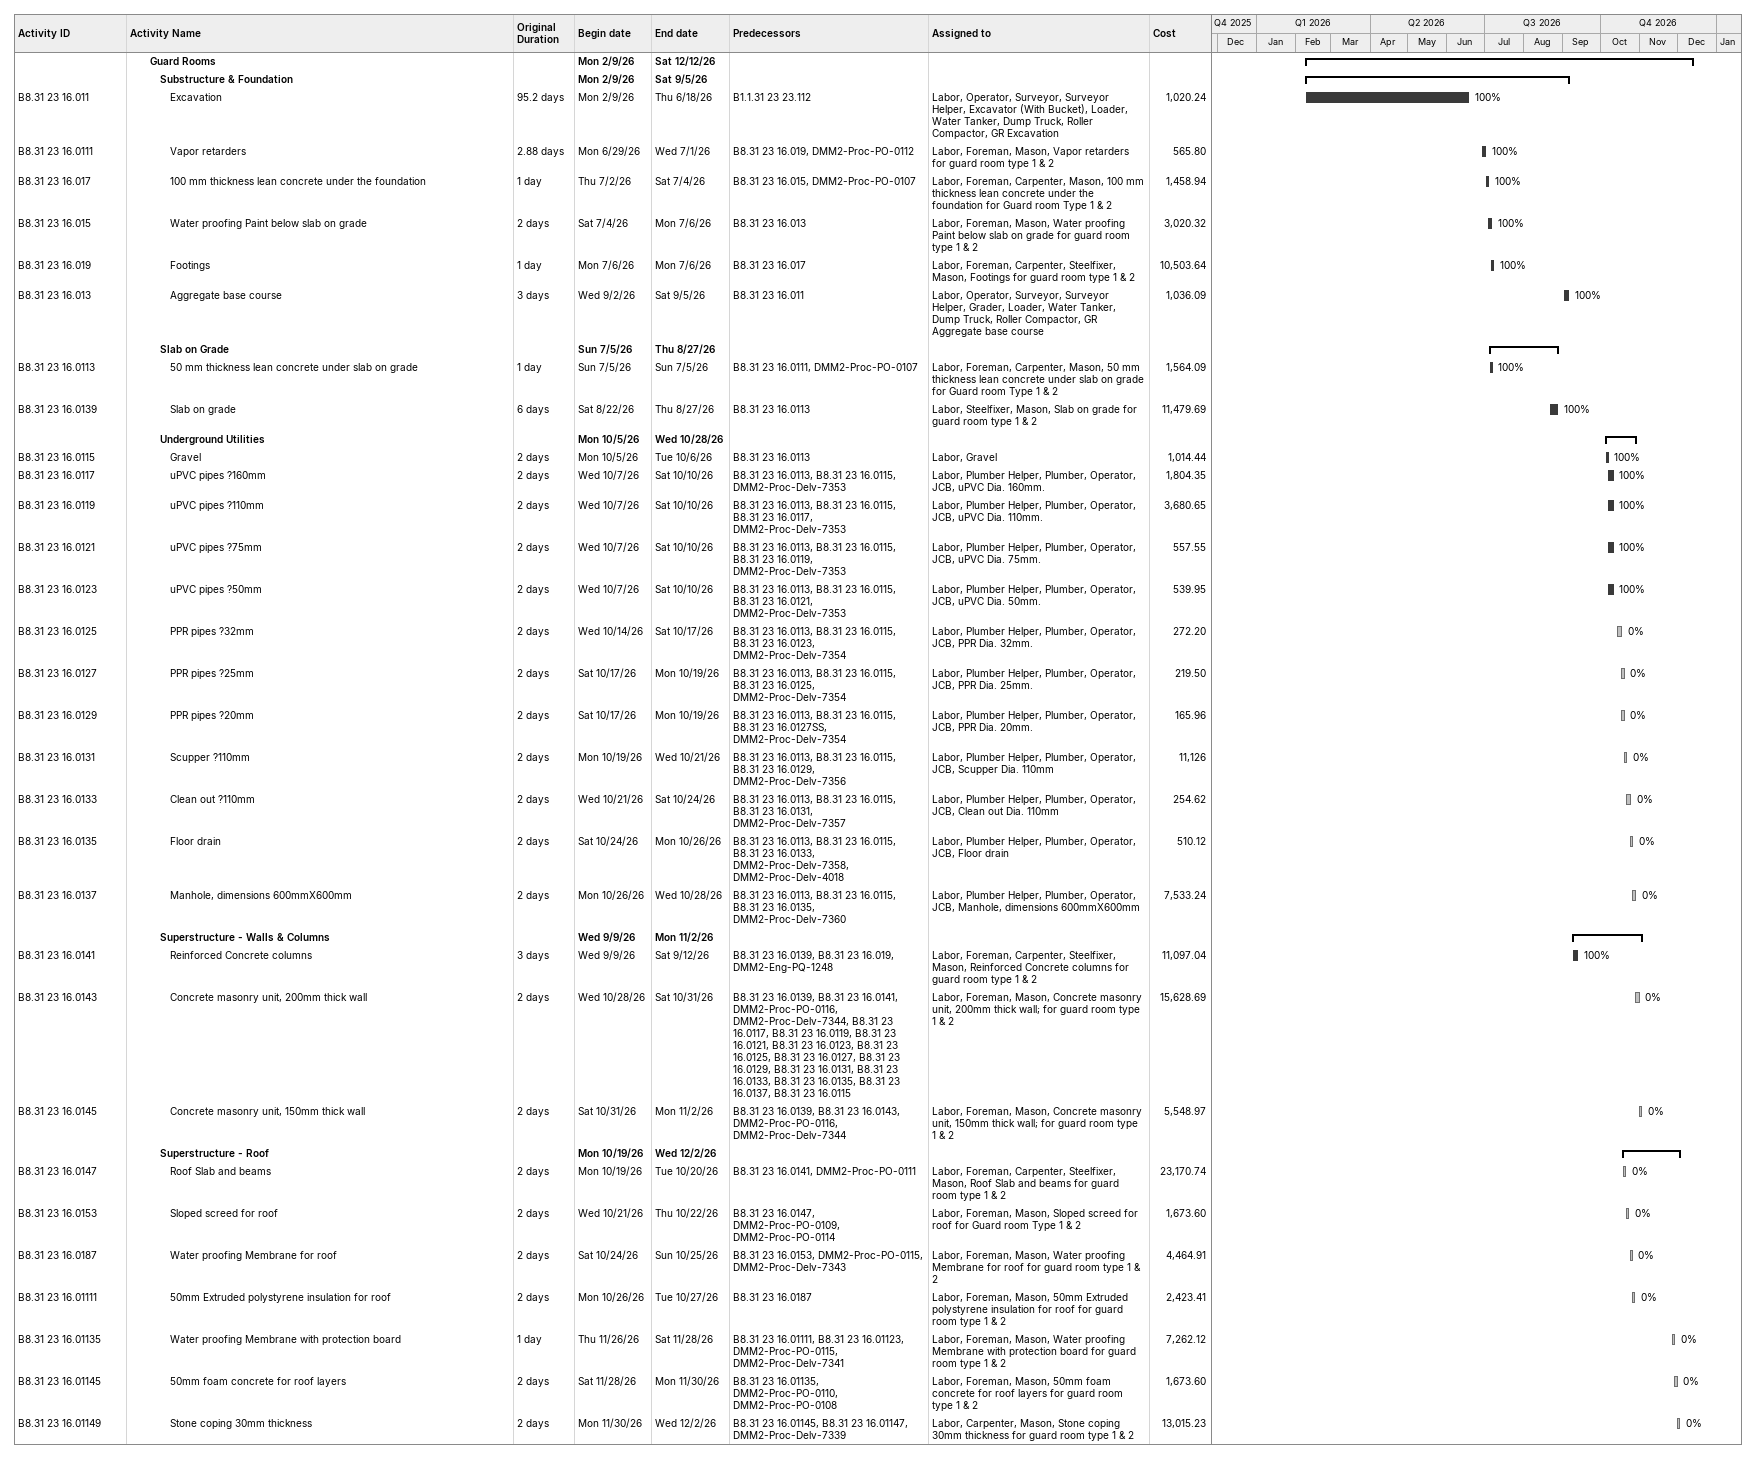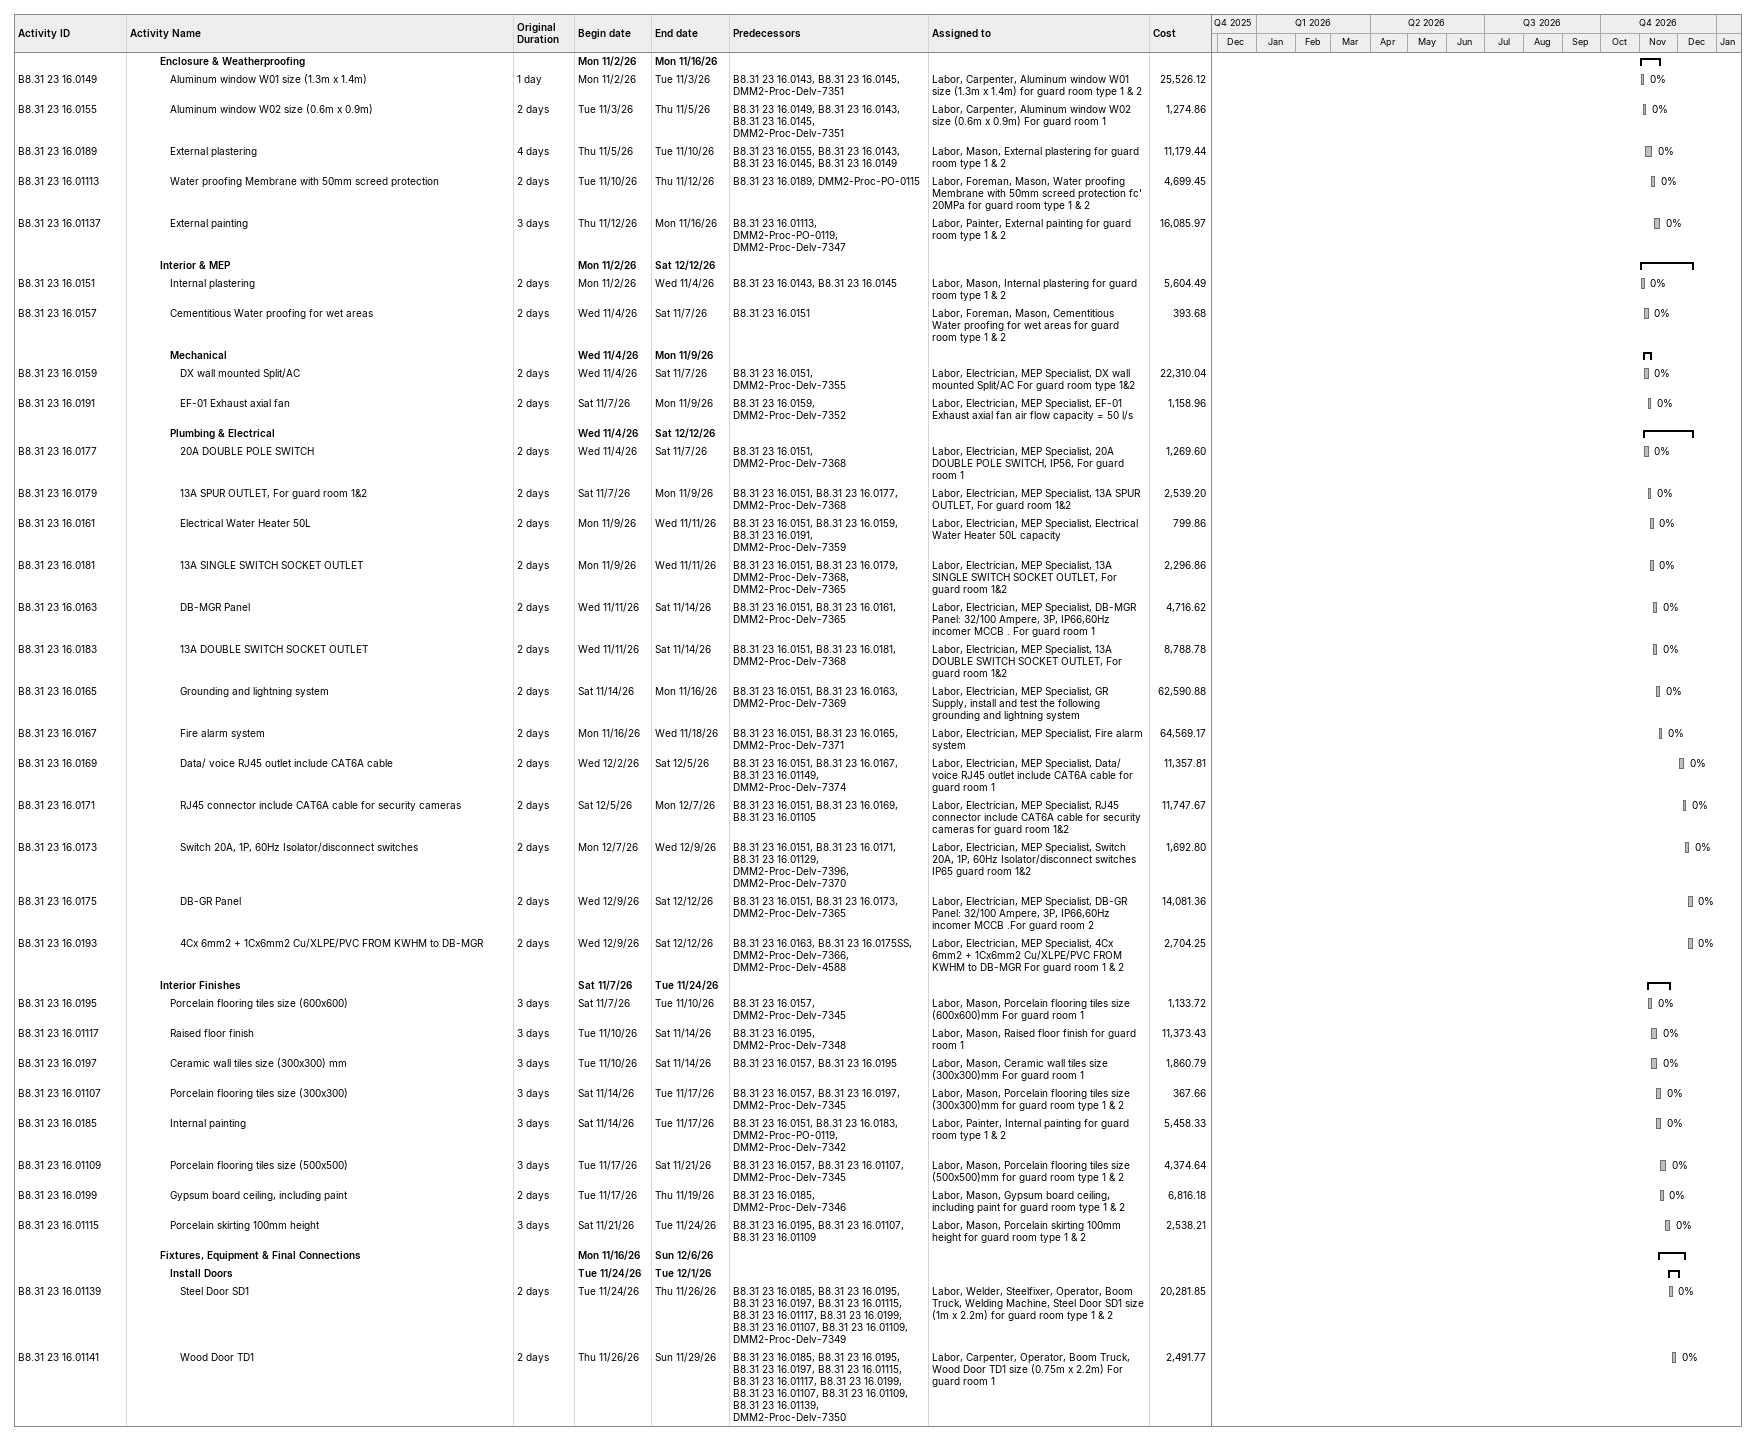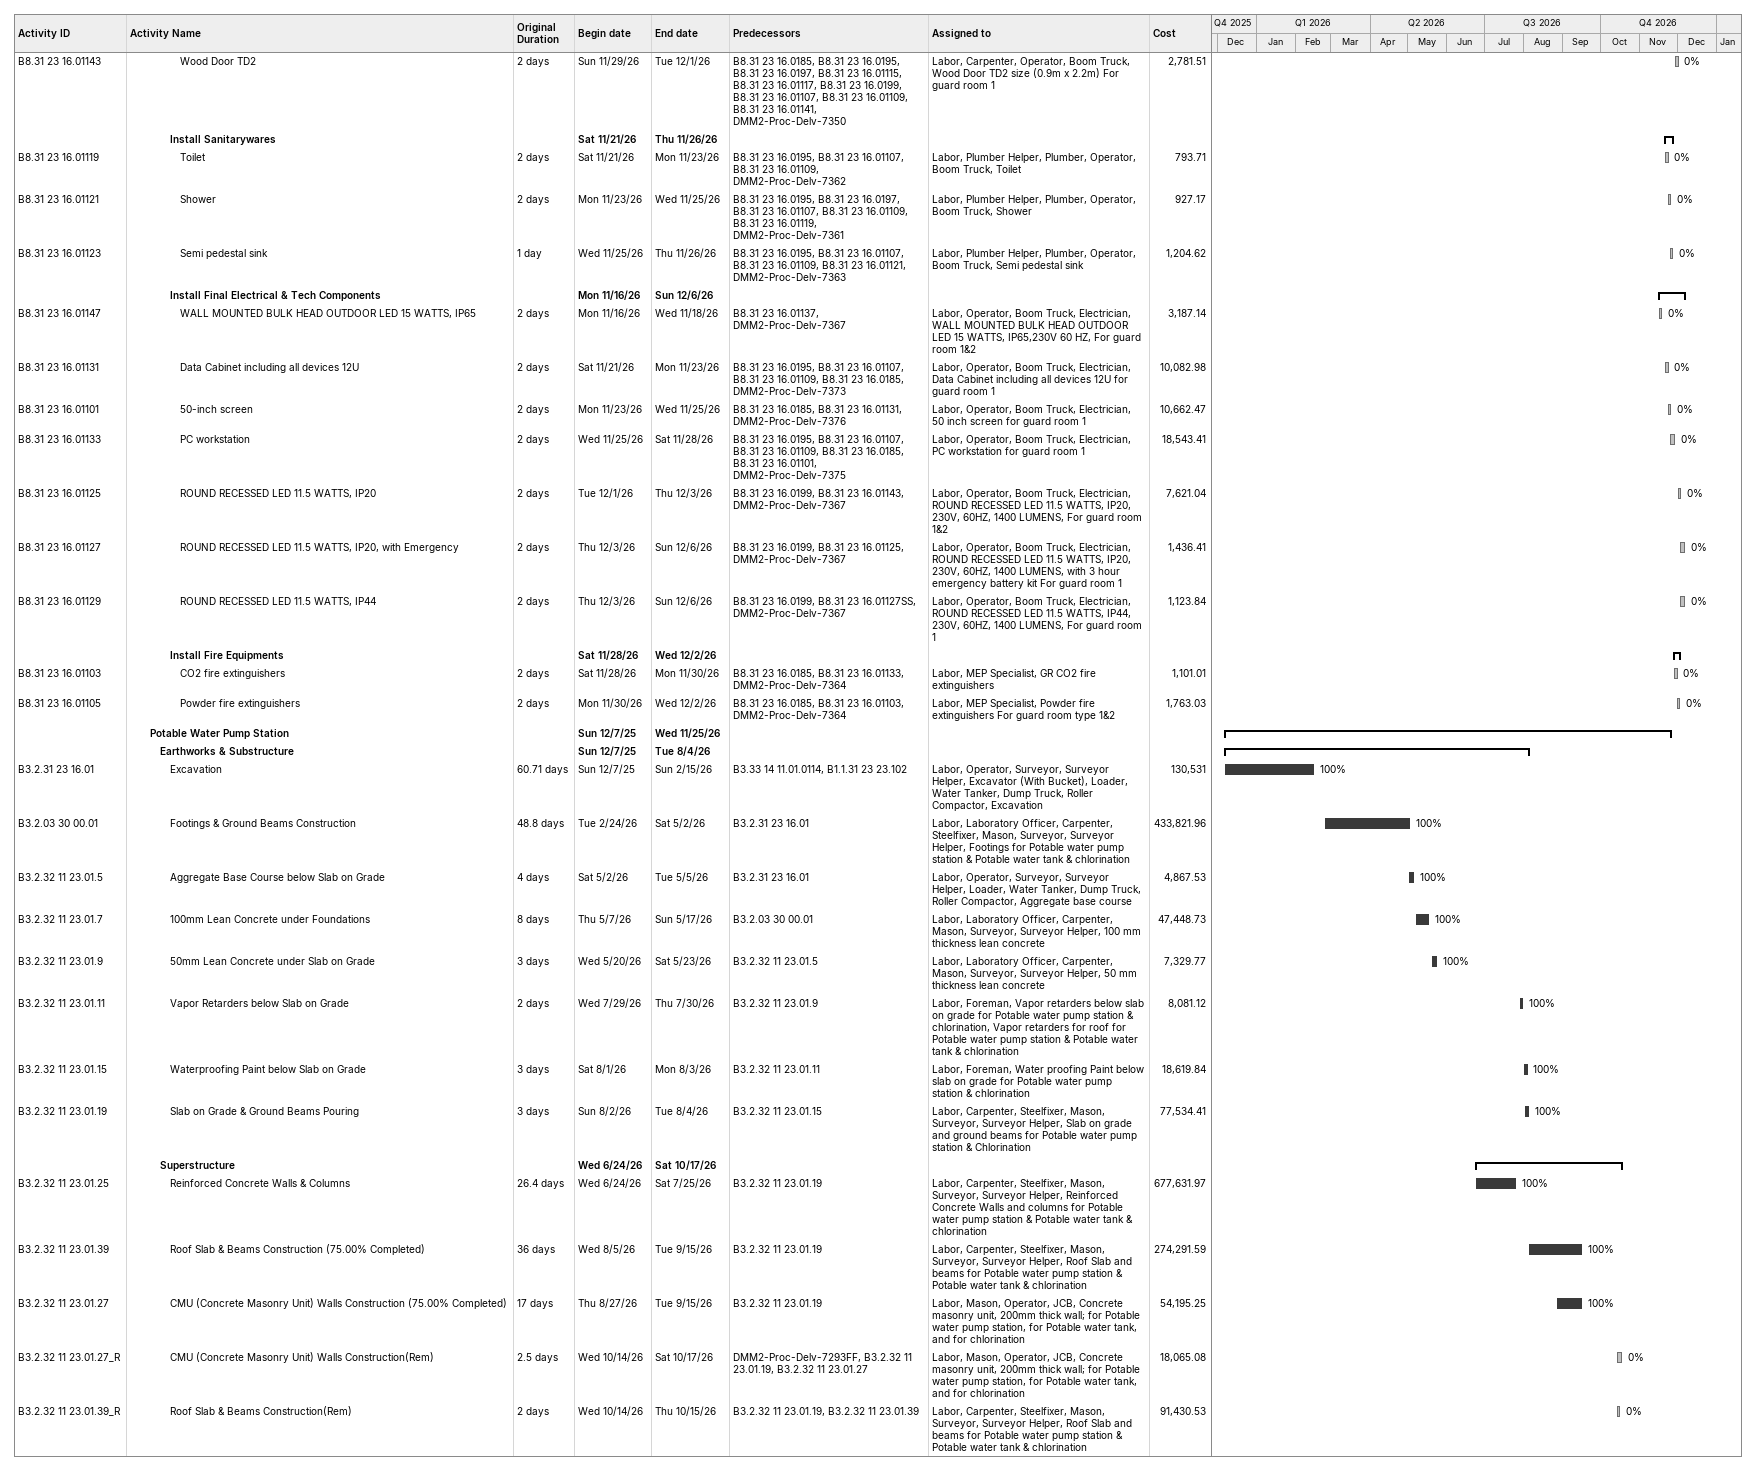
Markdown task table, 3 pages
| ID | Level | Task | Original duration | Start | Finish | Predecessors | Resources | % complete | Cost |
|---|---|---|---|---|---|---|---|---|---|
|  | 3 | **Guard Rooms** |  | 2026-02-09 | 2026-12-12 |  |  |  |  |
|  | 4 | **Substructure & Foundation** |  | 2026-02-09 | 2026-09-05 |  |  |  |  |
| B8.31 23 16.011 | 5 | Excavation | 95.2d | 2026-02-09 | 2026-06-18 | B1.1.31 23 23.112 | Labor, Operator, Surveyor, Surveyor Helper, Excavator (With Bucket), Loader, Water Tanker, Dump Truck, Roller Compactor, GR Excavation | 100 | 1020.24 |
| B8.31 23 16.0111 | 5 | Vapor retarders | 2.88d | 2026-06-29 | 2026-07-01 | B8.31 23 16.019, DMM2-Proc-PO-0112 | Labor, Foreman, Mason, Vapor retarders for guard room type 1 & 2 | 100 | 565.80 |
| B8.31 23 16.017 | 5 | 100 mm thickness lean concrete under the foundation | 1d | 2026-07-02 | 2026-07-04 | B8.31 23 16.015, DMM2-Proc-PO-0107 | Labor, Foreman, Carpenter, Mason, 100 mm thickness lean concrete under the foundation for Guard room Type 1 & 2 | 100 | 1458.94 |
| B8.31 23 16.015 | 5 | Water proofing Paint below slab on grade | 2d | 2026-07-04 | 2026-07-06 | B8.31 23 16.013 | Labor, Foreman, Mason, Water proofing Paint below slab on grade for guard room type 1 & 2 | 100 | 3020.32 |
| B8.31 23 16.019 | 5 | Footings | 1d | 2026-07-06 | 2026-07-06 | B8.31 23 16.017 | Labor, Foreman, Carpenter, Steelfixer, Mason, Footings for guard room type 1 & 2 | 100 | 10503.64 |
| B8.31 23 16.013 | 5 | Aggregate base course | 3d | 2026-09-02 | 2026-09-05 | B8.31 23 16.011 | Labor, Operator, Surveyor, Surveyor Helper, Grader, Loader, Water Tanker, Dump Truck, Roller Compactor, GR Aggregate base course | 100 | 1036.09 |
|  | 4 | **Slab on Grade** |  | 2026-07-05 | 2026-08-27 |  |  |  |  |
| B8.31 23 16.0113 | 5 | 50 mm thickness lean concrete under slab on grade | 1d | 2026-07-05 | 2026-07-05 | B8.31 23 16.0111, DMM2-Proc-PO-0107 | Labor, Foreman, Carpenter, Mason, 50 mm thickness lean concrete under slab on grade for Guard room Type 1 & 2 | 100 | 1564.09 |
| B8.31 23 16.0139 | 5 | Slab on grade | 6d | 2026-08-22 | 2026-08-27 | B8.31 23 16.0113 | Labor, Steelfixer, Mason, Slab on grade for guard room type 1 & 2 | 100 | 11479.69 |
|  | 4 | **Underground Utilities** |  | 2026-10-05 | 2026-10-28 |  |  |  |  |
| B8.31 23 16.0115 | 5 | Gravel | 2d | 2026-10-05 | 2026-10-06 | B8.31 23 16.0113 | Labor, Gravel | 100 | 1014.44 |
| B8.31 23 16.0117 | 5 | uPVC pipes ?160mm | 2d | 2026-10-07 | 2026-10-10 | B8.31 23 16.0113, B8.31 23 16.0115, DMM2-Proc-Delv-7353 | Labor, Plumber Helper, Plumber, Operator, JCB, uPVC Dia. 160mm. | 100 | 1804.35 |
| B8.31 23 16.0119 | 5 | uPVC pipes ?110mm | 2d | 2026-10-07 | 2026-10-10 | B8.31 23 16.0113, B8.31 23 16.0115, B8.31 23 16.0117, DMM2-Proc-Delv-7353 | Labor, Plumber Helper, Plumber, Operator, JCB, uPVC Dia. 110mm. | 100 | 3680.65 |
| B8.31 23 16.0121 | 5 | uPVC pipes ?75mm | 2d | 2026-10-07 | 2026-10-10 | B8.31 23 16.0113, B8.31 23 16.0115, B8.31 23 16.0119, DMM2-Proc-Delv-7353 | Labor, Plumber Helper, Plumber, Operator, JCB, uPVC Dia. 75mm. | 100 | 557.55 |
| B8.31 23 16.0123 | 5 | uPVC pipes ?50mm | 2d | 2026-10-07 | 2026-10-10 | B8.31 23 16.0113, B8.31 23 16.0115, B8.31 23 16.0121, DMM2-Proc-Delv-7353 | Labor, Plumber Helper, Plumber, Operator, JCB, uPVC Dia. 50mm. | 100 | 539.95 |
| B8.31 23 16.0125 | 5 | PPR pipes ?32mm | 2d | 2026-10-14 | 2026-10-17 | B8.31 23 16.0113, B8.31 23 16.0115, B8.31 23 16.0123, DMM2-Proc-Delv-7354 | Labor, Plumber Helper, Plumber, Operator, JCB, PPR Dia. 32mm. | 0 | 272.20 |
| B8.31 23 16.0127 | 5 | PPR pipes ?25mm | 2d | 2026-10-17 | 2026-10-19 | B8.31 23 16.0113, B8.31 23 16.0115, B8.31 23 16.0125, DMM2-Proc-Delv-7354 | Labor, Plumber Helper, Plumber, Operator, JCB, PPR Dia. 25mm. | 0 | 219.50 |
| B8.31 23 16.0129 | 5 | PPR pipes ?20mm | 2d | 2026-10-17 | 2026-10-19 | B8.31 23 16.0113, B8.31 23 16.0115, B8.31 23 16.0127SS, DMM2-Proc-Delv-7354 | Labor, Plumber Helper, Plumber, Operator, JCB, PPR Dia. 20mm. | 0 | 165.96 |
| B8.31 23 16.0131 | 5 | Scupper ?110mm | 2d | 2026-10-19 | 2026-10-21 | B8.31 23 16.0113, B8.31 23 16.0115, B8.31 23 16.0129, DMM2-Proc-Delv-7356 | Labor, Plumber Helper, Plumber, Operator, JCB, Scupper Dia. 110mm | 0 | 11126 |
| B8.31 23 16.0133 | 5 | Clean out ?110mm | 2d | 2026-10-21 | 2026-10-24 | B8.31 23 16.0113, B8.31 23 16.0115, B8.31 23 16.0131, DMM2-Proc-Delv-7357 | Labor, Plumber Helper, Plumber, Operator, JCB, Clean out Dia. 110mm | 0 | 254.62 |
| B8.31 23 16.0135 | 5 | Floor drain | 2d | 2026-10-24 | 2026-10-26 | B8.31 23 16.0113, B8.31 23 16.0115, B8.31 23 16.0133, DMM2-Proc-Delv-7358, DMM2-Proc-Delv-4018 | Labor, Plumber Helper, Plumber, Operator, JCB, Floor drain | 0 | 510.12 |
| B8.31 23 16.0137 | 5 | Manhole, dimensions 600mmX600mm | 2d | 2026-10-26 | 2026-10-28 | B8.31 23 16.0113, B8.31 23 16.0115, B8.31 23 16.0135, DMM2-Proc-Delv-7360 | Labor, Plumber Helper, Plumber, Operator, JCB, Manhole, dimensions 600mmX600mm | 0 | 7533.24 |
|  | 4 | **Superstructure - Walls & Columns** |  | 2026-09-09 | 2026-11-02 |  |  |  |  |
| B8.31 23 16.0141 | 5 | Reinforced Concrete columns | 3d | 2026-09-09 | 2026-09-12 | B8.31 23 16.0139, B8.31 23 16.019, DMM2-Eng-PQ-1248 | Labor, Foreman, Carpenter, Steelfixer, Mason, Reinforced Concrete columns for guard room type 1 & 2 | 100 | 11097.04 |
| B8.31 23 16.0143 | 5 | Concrete masonry unit, 200mm thick wall | 2d | 2026-10-28 | 2026-10-31 | B8.31 23 16.0139, B8.31 23 16.0141, DMM2-Proc-PO-0116, DMM2-Proc-Delv-7344, B8.31 23 16.0117, B8.31 23 16.0119, B8.31 23 16.0121, B8.31 23 16.0123, B8.31 23 16.0125, B8.31 23 16.0127, B8.31 23 16.0129, B8.31 23 16.0131, B8.31 23 16.0133, B8.31 23 16.0135, B8.31 23 16.0137, B8.31 23 16.0115 | Labor, Foreman, Mason, Concrete masonry unit, 200mm thick wall; for guard room type 1 & 2 | 0 | 15628.69 |
| B8.31 23 16.0145 | 5 | Concrete masonry unit, 150mm thick wall | 2d | 2026-10-31 | 2026-11-02 | B8.31 23 16.0139, B8.31 23 16.0143, DMM2-Proc-PO-0116, DMM2-Proc-Delv-7344 | Labor, Foreman, Mason, Concrete masonry unit, 150mm thick wall; for guard room type 1 & 2 | 0 | 5548.97 |
|  | 4 | **Superstructure - Roof** |  | 2026-10-19 | 2026-12-02 |  |  |  |  |
| B8.31 23 16.0147 | 5 | Roof Slab and beams | 2d | 2026-10-19 | 2026-10-20 | B8.31 23 16.0141, DMM2-Proc-PO-0111 | Labor, Foreman, Carpenter, Steelfixer, Mason, Roof Slab and beams for guard room type 1 & 2 | 0 | 23170.74 |
| B8.31 23 16.0153 | 5 | Sloped screed for roof | 2d | 2026-10-21 | 2026-10-22 | B8.31 23 16.0147, DMM2-Proc-PO-0109, DMM2-Proc-PO-0114 | Labor, Foreman, Mason, Sloped screed for roof for Guard room Type 1 & 2 | 0 | 1673.60 |
| B8.31 23 16.0187 | 5 | Water proofing Membrane for roof | 2d | 2026-10-24 | 2026-10-25 | B8.31 23 16.0153, DMM2-Proc-PO-0115, DMM2-Proc-Delv-7343 | Labor, Foreman, Mason, Water proofing Membrane for roof for guard room type 1 & 2 | 0 | 4464.91 |
| B8.31 23 16.01111 | 5 | 50mm Extruded polystyrene insulation for roof | 2d | 2026-10-26 | 2026-10-27 | B8.31 23 16.0187 | Labor, Foreman, Mason, 50mm Extruded polystyrene insulation for roof for guard room type 1 & 2 | 0 | 2423.41 |
| B8.31 23 16.01135 | 5 | Water proofing Membrane with protection board | 1d | 2026-11-26 | 2026-11-28 | B8.31 23 16.01111, B8.31 23 16.01123, DMM2-Proc-PO-0115, DMM2-Proc-Delv-7341 | Labor, Foreman, Mason, Water proofing Membrane with protection board for guard room type 1 & 2 | 0 | 7262.12 |
| B8.31 23 16.01145 | 5 | 50mm foam concrete for roof layers | 2d | 2026-11-28 | 2026-11-30 | B8.31 23 16.01135, DMM2-Proc-PO-0110, DMM2-Proc-PO-0108 | Labor, Foreman, Mason, 50mm foam concrete for roof layers for guard room type 1 & 2 | 0 | 1673.60 |
| B8.31 23 16.01149 | 5 | Stone coping 30mm thickness | 2d | 2026-11-30 | 2026-12-02 | B8.31 23 16.01145, B8.31 23 16.01147, DMM2-Proc-Delv-7339 | Labor, Carpenter, Mason, Stone coping 30mm thickness for guard room type 1 & 2 | 0 | 13015.23 |
|  | 4 | **Enclosure & Weatherproofing** |  | 2026-11-02 | 2026-11-16 |  |  |  |  |
| B8.31 23 16.0149 | 5 | Aluminum window W01 size (1.3m x 1.4m) | 1d | 2026-11-02 | 2026-11-03 | B8.31 23 16.0143, B8.31 23 16.0145, DMM2-Proc-Delv-7351 | Labor, Carpenter, Aluminum window W01 size (1.3m x 1.4m) for guard room type 1 & 2 | 0 | 25526.12 |
| B8.31 23 16.0155 | 5 | Aluminum window W02 size (0.6m x 0.9m) | 2d | 2026-11-03 | 2026-11-05 | B8.31 23 16.0149, B8.31 23 16.0143, B8.31 23 16.0145, DMM2-Proc-Delv-7351 | Labor, Carpenter, Aluminum window W02 size (0.6m x 0.9m) For guard room 1 | 0 | 1274.86 |
| B8.31 23 16.0189 | 5 | External plastering | 4d | 2026-11-05 | 2026-11-10 | B8.31 23 16.0155, B8.31 23 16.0143, B8.31 23 16.0145, B8.31 23 16.0149 | Labor, Mason, External plastering for guard room type 1 & 2 | 0 | 11179.44 |
| B8.31 23 16.01113 | 5 | Water proofing Membrane with 50mm screed protection | 2d | 2026-11-10 | 2026-11-12 | B8.31 23 16.0189, DMM2-Proc-PO-0115 | Labor, Foreman, Mason, Water proofing Membrane with 50mm screed protection fc' 20MPa for guard room type 1 & 2 | 0 | 4699.45 |
| B8.31 23 16.01137 | 5 | External painting | 3d | 2026-11-12 | 2026-11-16 | B8.31 23 16.01113, DMM2-Proc-PO-0119, DMM2-Proc-Delv-7347 | Labor, Painter, External painting for guard room type 1 & 2 | 0 | 16085.97 |
|  | 4 | **Interior & MEP** |  | 2026-11-02 | 2026-12-12 |  |  |  |  |
| B8.31 23 16.0151 | 5 | Internal plastering | 2d | 2026-11-02 | 2026-11-04 | B8.31 23 16.0143, B8.31 23 16.0145 | Labor, Mason, Internal plastering for guard room type 1 & 2 | 0 | 5604.49 |
| B8.31 23 16.0157 | 5 | Cementitious Water proofing for wet areas | 2d | 2026-11-04 | 2026-11-07 | B8.31 23 16.0151 | Labor, Foreman, Mason, Cementitious Water proofing for wet areas for guard room type 1 & 2 | 0 | 393.68 |
|  | 5 | **Mechanical** |  | 2026-11-04 | 2026-11-09 |  |  |  |  |
| B8.31 23 16.0159 | 6 | DX wall mounted Split/AC | 2d | 2026-11-04 | 2026-11-07 | B8.31 23 16.0151, DMM2-Proc-Delv-7355 | Labor, Electrician, MEP Specialist, DX wall mounted Split/AC For guard room type 1&2 | 0 | 22310.04 |
| B8.31 23 16.0191 | 6 | EF-01 Exhaust axial fan | 2d | 2026-11-07 | 2026-11-09 | B8.31 23 16.0159, DMM2-Proc-Delv-7352 | Labor, Electrician, MEP Specialist, EF-01 Exhaust axial fan air flow capacity = 50 l/s | 0 | 1158.96 |
|  | 5 | **Plumbing & Electrical** |  | 2026-11-04 | 2026-12-12 |  |  |  |  |
| B8.31 23 16.0177 | 6 | 20A DOUBLE POLE SWITCH | 2d | 2026-11-04 | 2026-11-07 | B8.31 23 16.0151, DMM2-Proc-Delv-7368 | Labor, Electrician, MEP Specialist, 20A DOUBLE POLE SWITCH, IP56, For guard room 1 | 0 | 1269.60 |
| B8.31 23 16.0179 | 6 | 13A SPUR OUTLET, For guard room 1&2 | 2d | 2026-11-07 | 2026-11-09 | B8.31 23 16.0151, B8.31 23 16.0177, DMM2-Proc-Delv-7368 | Labor, Electrician, MEP Specialist, 13A SPUR OUTLET, For guard room 1&2 | 0 | 2539.20 |
| B8.31 23 16.0161 | 6 | Electrical Water Heater 50L | 2d | 2026-11-09 | 2026-11-11 | B8.31 23 16.0151, B8.31 23 16.0159, B8.31 23 16.0191, DMM2-Proc-Delv-7359 | Labor, Electrician, MEP Specialist, Electrical Water Heater 50L capacity | 0 | 799.86 |
| B8.31 23 16.0181 | 6 | 13A SINGLE SWITCH SOCKET OUTLET | 2d | 2026-11-09 | 2026-11-11 | B8.31 23 16.0151, B8.31 23 16.0179, DMM2-Proc-Delv-7368, DMM2-Proc-Delv-7365 | Labor, Electrician, MEP Specialist, 13A SINGLE SWITCH SOCKET OUTLET, For guard room 1&2 | 0 | 2296.86 |
| B8.31 23 16.0163 | 6 | DB-MGR Panel | 2d | 2026-11-11 | 2026-11-14 | B8.31 23 16.0151, B8.31 23 16.0161, DMM2-Proc-Delv-7365 | Labor, Electrician, MEP Specialist, DB-MGR Panel: 32/100 Ampere, 3P, IP66,60Hz incomer MCCB . For guard room 1 | 0 | 4716.62 |
| B8.31 23 16.0183 | 6 | 13A DOUBLE SWITCH SOCKET OUTLET | 2d | 2026-11-11 | 2026-11-14 | B8.31 23 16.0151, B8.31 23 16.0181, DMM2-Proc-Delv-7368 | Labor, Electrician, MEP Specialist, 13A DOUBLE SWITCH SOCKET OUTLET, For guard room 1&2 | 0 | 8788.78 |
| B8.31 23 16.0165 | 6 | Grounding and lightning system | 2d | 2026-11-14 | 2026-11-16 | B8.31 23 16.0151, B8.31 23 16.0163, DMM2-Proc-Delv-7369 | Labor, Electrician, MEP Specialist, GR Supply, install and test the following grounding and lightning system | 0 | 62590.88 |
| B8.31 23 16.0167 | 6 | Fire alarm system | 2d | 2026-11-16 | 2026-11-18 | B8.31 23 16.0151, B8.31 23 16.0165, DMM2-Proc-Delv-7371 | Labor, Electrician, MEP Specialist, Fire alarm system | 0 | 64569.17 |
| B8.31 23 16.0169 | 6 | Data/ voice RJ45 outlet include CAT6A cable | 2d | 2026-12-02 | 2026-12-05 | B8.31 23 16.0151, B8.31 23 16.0167, B8.31 23 16.01149, DMM2-Proc-Delv-7374 | Labor, Electrician, MEP Specialist, Data/ voice RJ45 outlet include CAT6A cable for guard room 1 | 0 | 11357.81 |
| B8.31 23 16.0171 | 6 | RJ45 connector include CAT6A cable for security cameras | 2d | 2026-12-05 | 2026-12-07 | B8.31 23 16.0151, B8.31 23 16.0169, B8.31 23 16.01105 | Labor, Electrician, MEP Specialist, RJ45 connector include CAT6A cable for security cameras for guard room 1&2 | 0 | 11747.67 |
| B8.31 23 16.0173 | 6 | Switch 20A, 1P, 60Hz Isolator/disconnect switches | 2d | 2026-12-07 | 2026-12-09 | B8.31 23 16.0151, B8.31 23 16.0171, B8.31 23 16.01129, DMM2-Proc-Delv-7396, DMM2-Proc-Delv-7370 | Labor, Electrician, MEP Specialist, Switch 20A, 1P, 60Hz Isolator/disconnect switches IP65 guard room 1&2 | 0 | 1692.80 |
| B8.31 23 16.0175 | 6 | DB-GR Panel | 2d | 2026-12-09 | 2026-12-12 | B8.31 23 16.0151, B8.31 23 16.0173, DMM2-Proc-Delv-7365 | Labor, Electrician, MEP Specialist, DB-GR Panel: 32/100 Ampere, 3P, IP66,60Hz incomer MCCB .For guard room 2 | 0 | 14081.36 |
| B8.31 23 16.0193 | 6 | 4Cx 6mm2 + 1Cx6mm2 Cu/XLPE/PVC FROM KWHM to DB-MGR | 2d | 2026-12-09 | 2026-12-12 | B8.31 23 16.0163, B8.31 23 16.0175SS, DMM2-Proc-Delv-7366, DMM2-Proc-Delv-4588 | Labor, Electrician, MEP Specialist, 4Cx 6mm2 + 1Cx6mm2 Cu/XLPE/PVC FROM KWHM to DB-MGR For guard room 1 & 2 | 0 | 2704.25 |
|  | 4 | **Interior Finishes** |  | 2026-11-07 | 2026-11-24 |  |  |  |  |
| B8.31 23 16.0195 | 5 | Porcelain flooring tiles size (600x600) | 3d | 2026-11-07 | 2026-11-10 | B8.31 23 16.0157, DMM2-Proc-Delv-7345 | Labor, Mason, Porcelain flooring tiles size (600x600)mm For guard room 1 | 0 | 1133.72 |
| B8.31 23 16.01117 | 5 | Raised floor finish | 3d | 2026-11-10 | 2026-11-14 | B8.31 23 16.0195, DMM2-Proc-Delv-7348 | Labor, Mason, Raised floor finish for guard room 1 | 0 | 11373.43 |
| B8.31 23 16.0197 | 5 | Ceramic wall tiles size (300x300) mm | 3d | 2026-11-10 | 2026-11-14 | B8.31 23 16.0157, B8.31 23 16.0195 | Labor, Mason, Ceramic wall tiles size (300x300)mm For guard room 1 | 0 | 1860.79 |
| B8.31 23 16.01107 | 5 | Porcelain flooring tiles size (300x300) | 3d | 2026-11-14 | 2026-11-17 | B8.31 23 16.0157, B8.31 23 16.0197, DMM2-Proc-Delv-7345 | Labor, Mason, Porcelain flooring tiles size (300x300)mm for guard room type 1 & 2 | 0 | 367.66 |
| B8.31 23 16.0185 | 5 | Internal painting | 3d | 2026-11-14 | 2026-11-17 | B8.31 23 16.0151, B8.31 23 16.0183, DMM2-Proc-PO-0119, DMM2-Proc-Delv-7342 | Labor, Painter, Internal painting for guard room type 1 & 2 | 0 | 5458.33 |
| B8.31 23 16.01109 | 5 | Porcelain flooring tiles size (500x500) | 3d | 2026-11-17 | 2026-11-21 | B8.31 23 16.0157, B8.31 23 16.01107, DMM2-Proc-Delv-7345 | Labor, Mason, Porcelain flooring tiles size (500x500)mm for guard room type 1 & 2 | 0 | 4374.64 |
| B8.31 23 16.0199 | 5 | Gypsum board ceiling, including paint | 2d | 2026-11-17 | 2026-11-19 | B8.31 23 16.0185, DMM2-Proc-Delv-7346 | Labor, Mason, Gypsum board ceiling, including paint for guard room type 1 & 2 | 0 | 6816.18 |
| B8.31 23 16.01115 | 5 | Porcelain skirting 100mm height | 3d | 2026-11-21 | 2026-11-24 | B8.31 23 16.0195, B8.31 23 16.01107, B8.31 23 16.01109 | Labor, Mason, Porcelain skirting 100mm height for guard room type 1 & 2 | 0 | 2538.21 |
|  | 4 | **Fixtures, Equipment & Final Connections** |  | 2026-11-16 | 2026-12-06 |  |  |  |  |
|  | 5 | **Install Doors** |  | 2026-11-24 | 2026-12-01 |  |  |  |  |
| B8.31 23 16.01139 | 6 | Steel Door SD1 | 2d | 2026-11-24 | 2026-11-26 | B8.31 23 16.0185, B8.31 23 16.0195, B8.31 23 16.0197, B8.31 23 16.01115, B8.31 23 16.01117, B8.31 23 16.0199, B8.31 23 16.01107, B8.31 23 16.01109, DMM2-Proc-Delv-7349 | Labor, Welder, Steelfixer, Operator, Boom Truck, Welding Machine, Steel Door SD1 size (1m x 2.2m) for guard room type 1 & 2 | 0 | 20281.85 |
| B8.31 23 16.01141 | 6 | Wood Door TD1 | 2d | 2026-11-26 | 2026-11-29 | B8.31 23 16.0185, B8.31 23 16.0195, B8.31 23 16.0197, B8.31 23 16.01115, B8.31 23 16.01117, B8.31 23 16.0199, B8.31 23 16.01107, B8.31 23 16.01109, B8.31 23 16.01139, DMM2-Proc-Delv-7350 | Labor, Carpenter, Operator, Boom Truck, Wood Door TD1 size (0.75m x 2.2m) For guard room 1 | 0 | 2491.77 |
| B8.31 23 16.01143 | 6 | Wood Door TD2 | 2d | 2026-11-29 | 2026-12-01 | B8.31 23 16.0185, B8.31 23 16.0195, B8.31 23 16.0197, B8.31 23 16.01115, B8.31 23 16.01117, B8.31 23 16.0199, B8.31 23 16.01107, B8.31 23 16.01109, B8.31 23 16.01141, DMM2-Proc-Delv-7350 | Labor, Carpenter, Operator, Boom Truck, Wood Door TD2 size (0.9m x 2.2m) For guard room 1 | 0 | 2781.51 |
|  | 5 | **Install Sanitarywares** |  | 2026-11-21 | 2026-11-26 |  |  |  |  |
| B8.31 23 16.01119 | 6 | Toilet | 2d | 2026-11-21 | 2026-11-23 | B8.31 23 16.0195, B8.31 23 16.01107, B8.31 23 16.01109, DMM2-Proc-Delv-7362 | Labor, Plumber Helper, Plumber, Operator, Boom Truck, Toilet | 0 | 793.71 |
| B8.31 23 16.01121 | 6 | Shower | 2d | 2026-11-23 | 2026-11-25 | B8.31 23 16.0195, B8.31 23 16.0197, B8.31 23 16.01107, B8.31 23 16.01109, B8.31 23 16.01119, DMM2-Proc-Delv-7361 | Labor, Plumber Helper, Plumber, Operator, Boom Truck, Shower | 0 | 927.17 |
| B8.31 23 16.01123 | 6 | Semi pedestal sink | 1d | 2026-11-25 | 2026-11-26 | B8.31 23 16.0195, B8.31 23 16.01107, B8.31 23 16.01109, B8.31 23 16.01121, DMM2-Proc-Delv-7363 | Labor, Plumber Helper, Plumber, Operator, Boom Truck, Semi pedestal sink | 0 | 1204.62 |
|  | 5 | **Install Final Electrical & Tech Components** |  | 2026-11-16 | 2026-12-06 |  |  |  |  |
| B8.31 23 16.01147 | 6 | WALL MOUNTED BULK HEAD OUTDOOR LED 15 WATTS, IP65 | 2d | 2026-11-16 | 2026-11-18 | B8.31 23 16.01137, DMM2-Proc-Delv-7367 | Labor, Operator, Boom Truck, Electrician, WALL MOUNTED BULK HEAD OUTDOOR LED 15 WATTS, IP65,230V 60 HZ, For guard room 1&2 | 0 | 3187.14 |
| B8.31 23 16.01131 | 6 | Data Cabinet including all devices 12U | 2d | 2026-11-21 | 2026-11-23 | B8.31 23 16.0195, B8.31 23 16.01107, B8.31 23 16.01109, B8.31 23 16.0185, DMM2-Proc-Delv-7373 | Labor, Operator, Boom Truck, Electrician, Data Cabinet including all devices 12U for guard room 1 | 0 | 10082.98 |
| B8.31 23 16.01101 | 6 | 50-inch screen | 2d | 2026-11-23 | 2026-11-25 | B8.31 23 16.0185, B8.31 23 16.01131, DMM2-Proc-Delv-7376 | Labor, Operator, Boom Truck, Electrician, 50 inch screen for guard room 1 | 0 | 10662.47 |
| B8.31 23 16.01133 | 6 | PC workstation | 2d | 2026-11-25 | 2026-11-28 | B8.31 23 16.0195, B8.31 23 16.01107, B8.31 23 16.01109, B8.31 23 16.0185, B8.31 23 16.01101, DMM2-Proc-Delv-7375 | Labor, Operator, Boom Truck, Electrician, PC workstation for guard room 1 | 0 | 18543.41 |
| B8.31 23 16.01125 | 6 | ROUND RECESSED LED 11.5 WATTS, IP20 | 2d | 2026-12-01 | 2026-12-03 | B8.31 23 16.0199, B8.31 23 16.01143, DMM2-Proc-Delv-7367 | Labor, Operator, Boom Truck, Electrician, ROUND RECESSED LED 11.5 WATTS, IP20, 230V, 60HZ, 1400 LUMENS, For guard room 1&2 | 0 | 7621.04 |
| B8.31 23 16.01127 | 6 | ROUND RECESSED LED 11.5 WATTS, IP20, with Emergency | 2d | 2026-12-03 | 2026-12-06 | B8.31 23 16.0199, B8.31 23 16.01125, DMM2-Proc-Delv-7367 | Labor, Operator, Boom Truck, Electrician, ROUND RECESSED LED 11.5 WATTS, IP20, 230V, 60HZ, 1400 LUMENS, with 3 hour emergency battery kit For guard room 1 | 0 | 1436.41 |
| B8.31 23 16.01129 | 6 | ROUND RECESSED LED 11.5 WATTS, IP44 | 2d | 2026-12-03 | 2026-12-06 | B8.31 23 16.0199, B8.31 23 16.01127SS, DMM2-Proc-Delv-7367 | Labor, Operator, Boom Truck, Electrician, ROUND RECESSED LED 11.5 WATTS, IP44, 230V, 60HZ, 1400 LUMENS, For guard room 1 | 0 | 1123.84 |
|  | 5 | **Install Fire Equipments** |  | 2026-11-28 | 2026-12-02 |  |  |  |  |
| B8.31 23 16.01103 | 6 | CO2 fire extinguishers | 2d | 2026-11-28 | 2026-11-30 | B8.31 23 16.0185, B8.31 23 16.01133, DMM2-Proc-Delv-7364 | Labor, MEP Specialist, GR CO2 fire extinguishers | 0 | 1101.01 |
| B8.31 23 16.01105 | 6 | Powder fire extinguishers | 2d | 2026-11-30 | 2026-12-02 | B8.31 23 16.0185, B8.31 23 16.01103, DMM2-Proc-Delv-7364 | Labor, MEP Specialist, Powder fire extinguishers For guard room type 1&2 | 0 | 1763.03 |
|  | 3 | **Potable Water Pump Station** |  | 2025-12-07 | 2026-11-25 |  |  |  |  |
|  | 4 | **Earthworks & Substructure** |  | 2025-12-07 | 2026-08-04 |  |  |  |  |
| B3.2.31 23 16.01 | 5 | Excavation | 60.71d | 2025-12-07 | 2026-02-15 | B3.33 14 11.01.0114, B1.1.31 23 23.102 | Labor, Operator, Surveyor, Surveyor Helper, Excavator (With Bucket), Loader, Water Tanker, Dump Truck, Roller Compactor, Excavation | 100 | 130531 |
| B3.2.03 30 00.01 | 5 | Footings & Ground Beams Construction | 48.8d | 2026-02-24 | 2026-05-02 | B3.2.31 23 16.01 | Labor, Laboratory Officer, Carpenter, Steelfixer, Mason, Surveyor, Surveyor Helper, Footings for Potable water pump station & Potable water tank & chlorination | 100 | 433821.96 |
| B3.2.32 11 23.01.5 | 5 | Aggregate Base Course below Slab on Grade | 4d | 2026-05-02 | 2026-05-05 | B3.2.31 23 16.01 | Labor, Operator, Surveyor, Surveyor Helper, Loader, Water Tanker, Dump Truck, Roller Compactor, Aggregate base course | 100 | 4867.53 |
| B3.2.32 11 23.01.7 | 5 | 100mm Lean Concrete under Foundations | 8d | 2026-05-07 | 2026-05-17 | B3.2.03 30 00.01 | Labor, Laboratory Officer, Carpenter, Mason, Surveyor, Surveyor Helper, 100 mm thickness lean concrete | 100 | 47448.73 |
| B3.2.32 11 23.01.9 | 5 | 50mm Lean Concrete under Slab on Grade | 3d | 2026-05-20 | 2026-05-23 | B3.2.32 11 23.01.5 | Labor, Laboratory Officer, Carpenter, Mason, Surveyor, Surveyor Helper, 50 mm thickness lean concrete | 100 | 7329.77 |
| B3.2.32 11 23.01.11 | 5 | Vapor Retarders below Slab on Grade | 2d | 2026-07-29 | 2026-07-30 | B3.2.32 11 23.01.9 | Labor, Foreman, Vapor retarders below slab on grade for Potable water pump station & chlorination, Vapor retarders for roof for Potable water pump station & Potable water tank & chlorination | 100 | 8081.12 |
| B3.2.32 11 23.01.15 | 5 | Waterproofing Paint below Slab on Grade | 3d | 2026-08-01 | 2026-08-03 | B3.2.32 11 23.01.11 | Labor, Foreman, Water proofing Paint below slab on grade for Potable water pump station & chlorination | 100 | 18619.84 |
| B3.2.32 11 23.01.19 | 5 | Slab on Grade & Ground Beams Pouring | 3d | 2026-08-02 | 2026-08-04 | B3.2.32 11 23.01.15 | Labor, Carpenter, Steelfixer, Mason, Surveyor, Surveyor Helper, Slab on grade and ground beams for Potable water pump station & Chlorination | 100 | 77534.41 |
|  | 4 | **Superstructure** |  | 2026-06-24 | 2026-10-17 |  |  |  |  |
| B3.2.32 11 23.01.25 | 5 | Reinforced Concrete Walls & Columns | 26.4d | 2026-06-24 | 2026-07-25 | B3.2.32 11 23.01.19 | Labor, Carpenter, Steelfixer, Mason, Surveyor, Surveyor Helper, Reinforced Concrete Walls and columns for Potable water pump station & Potable water tank & chlorination | 100 | 677631.97 |
| B3.2.32 11 23.01.39 | 5 | Roof Slab & Beams Construction (75.00% Completed) | 36d | 2026-08-05 | 2026-09-15 | B3.2.32 11 23.01.19 | Labor, Carpenter, Steelfixer, Mason, Surveyor, Surveyor Helper, Roof Slab and beams for Potable water pump station & Potable water tank & chlorination | 100 | 274291.59 |
| B3.2.32 11 23.01.27 | 5 | CMU (Concrete Masonry Unit) Walls Construction (75.00% Completed) | 17d | 2026-08-27 | 2026-09-15 | B3.2.32 11 23.01.19 | Labor, Mason, Operator, JCB, Concrete masonry unit, 200mm thick wall; for Potable water pump station, for Potable water tank, and for chlorination | 100 | 54195.25 |
| B3.2.32 11 23.01.27_R | 5 | CMU (Concrete Masonry Unit) Walls Construction(Rem) | 2.5d | 2026-10-14 | 2026-10-17 | DMM2-Proc-Delv-7293FF, B3.2.32 11 23.01.19, B3.2.32 11 23.01.27 | Labor, Mason, Operator, JCB, Concrete masonry unit, 200mm thick wall; for Potable water pump station, for Potable water tank, and for chlorination | 0 | 18065.08 |
| B3.2.32 11 23.01.39_R | 5 | Roof Slab & Beams Construction(Rem) | 2d | 2026-10-14 | 2026-10-15 | B3.2.32 11 23.01.19, B3.2.32 11 23.01.39 | Labor, Carpenter, Steelfixer, Mason, Surveyor, Surveyor Helper, Roof Slab and beams for Potable water pump station & Potable water tank & chlorination | 0 | 91430.53 |
